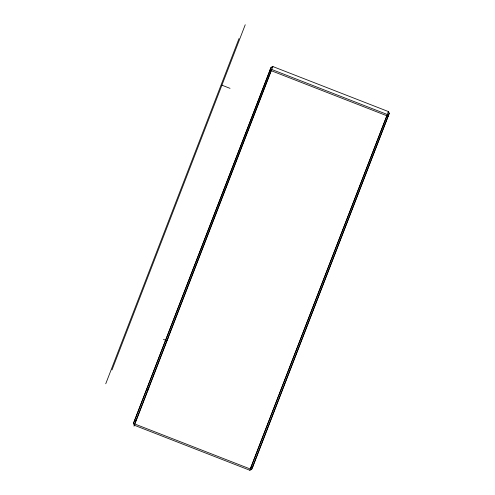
<?xml version="1.0" encoding="UTF-8"?>
<svg xmlns="http://www.w3.org/2000/svg" width="495" height="495" viewBox="0 0 495 495"><rect width="100%" height="100%" fill="white"/><g stroke="black" fill="none" stroke-linecap="round" stroke-linejoin="round"><path stroke-width="0.74" d="M105.744 383.774L238.998 38.585M111.988 369.938L245.242 24.75M133.427 423.473L271.118 67.289L272.863 66.547L388.464 111.592L389.256 113.324L252.865 466.643L251.571 469.507L249.82 470.25L134.225 425.205L133.427 423.473L271.118 67.289L272.522 67.487L272.863 66.547L271.569 69.411L269.825 70.154M271.965 68.929L136.125 420.806L134.72 420.608L135.519 422.34L135.921 421.319M386.694 115.694L271.093 70.649L134.702 423.968L250.303 469.012L388.464 111.592L388.117 112.532L389.256 113.324L251.571 469.507M387.282 114.698L249.82 470.25M167.923 338.45L166.895 340.721L163.418 339.366M147.374 391.124L148.847 387.863M134.225 425.205L135.259 422.909M133.996 426.158L134.442 425.168M250.303 469.012L251.726 465.851L252.865 466.643L251.12 467.385M271.569 69.411L387.17 114.456L387.962 116.189M221.915 85.183L230.033 88.345"/></g></svg>
